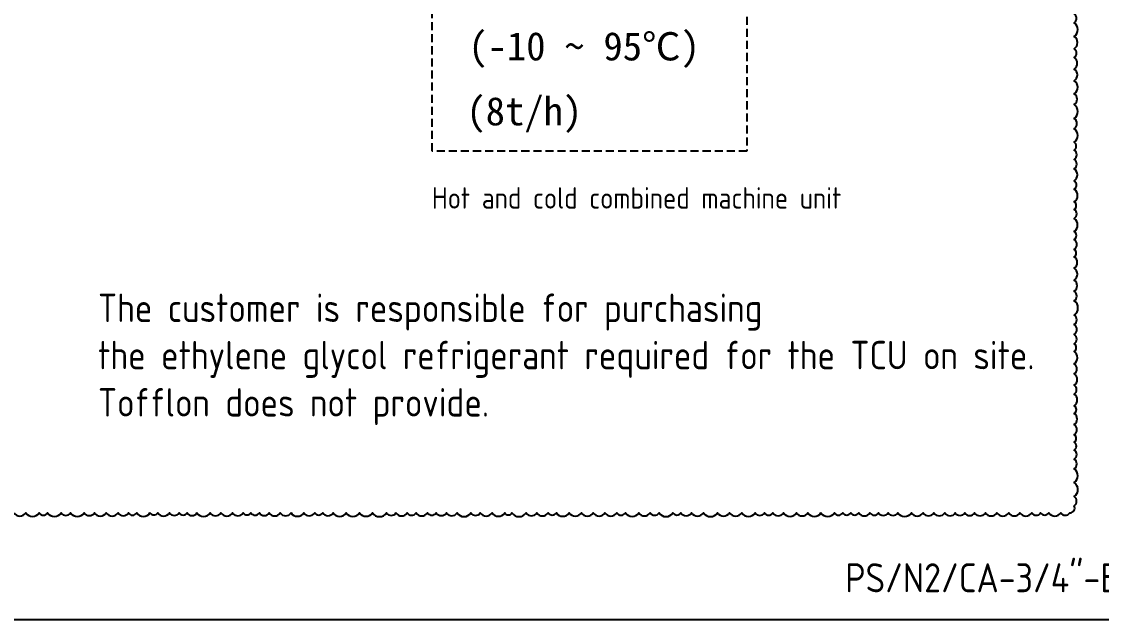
# Model space of a CAD drawing. Header units: millimetres. Extents: x -68339142 to 208, y -167 to 82456658.
# Drawn here: x -68334766 to -68333761, y 82450080 to 82450636 of the extents above; entities that cross this region are included whole.
import ezdxf

# ---------------------------------------------------------------- set-up
doc = ezdxf.new("R2010")
doc.units = ezdxf.units.MM
doc.header["$MEASUREMENT"] = 0
doc.linetypes.add('ASVLTYPE', pattern=[0.75, 0.5, -0.25])
doc.layers.add('压缩空气', color=130, linetype='Continuous')
doc.layers.add('标注层', color=4, linetype='Continuous', lineweight=9)
doc.styles.get("Standard").update_dxf_attribs({"font": 'gbenor.shx', "bigfont": 'gbcbig.shx'})
doc.styles.add('{18b73a54-fa43-428c-adcb-c1c7bbdf2c84}', font='')
doc.styles.get('{18b73a54-fa43-428c-adcb-c1c7bbdf2c84}').set_extended_font_data('SimSun')

msp = doc.modelspace()

# ---------------------------------------------------------------- linework, layer by layer
at = {"color": 4}
msp.add_line((-68335639.7668, 82450079.73116), (-68330886.49434, 82450079.73116), dxfattribs=at)
at = {"linetype": 'ASVLTYPE', "ltscale": 15}
msp.add_lwpolyline([(-68334384.20217, 82450989.54525), (-68334091.1488, 82450989.54525), (-68334091.1488, 82450515.71063), (-68334384.20217, 82450515.71063)], close=True, dxfattribs=at)
msp.add_lwpolyline([(-68334773.22809, 82450178.80453, 0.52056705), (-68334762.33196, 82450178.80453, 0.52056705), (-68334749.92578, 82450178.80453, 0.52056705), (-68334742.13664, 82450178.80453, 0.52056705), (-68334729.39415, 82450178.80453, 0.52056705), (-68334720.68254, 82450178.80453, 0.52056705), (-68334708.10952, 82450178.80453, 0.52056705), (-68334698.52386, 82450178.80453, 0.52056705), (-68334687.47535, 82450178.80453, 0.52056705), (-68334676.52531, 82450178.80453, 0.52056705), (-68334666.86396, 82450178.80453, 0.52056705), (-68334659.10799, 82450178.80453, 0.52056705), (-68334646.75043, 82450178.80453, 0.52056705), (-68334639.57085, 82450178.80453, 0.52056705), (-68334628.58643, 82450178.80453, 0.52056705), (-68334619.615, 82450178.80453, 0.52056705), (-68334612.12189, 82450178.80453, 0.52056705), (-68334603.03613, 82450178.80453, 0.52056705), (-68334590.68671, 82450178.80453, 0.52056705), (-68334580.79749, 82450178.80453, 0.52056705), (-68334569.88346, 82450178.80453, 0.52056705), (-68334559.88112, 82450178.80453, 0.52056705), (-68334552.92005, 82450178.80453, 0.52056705), (-68334544.97873, 82450178.80453, 0.52056705), (-68334535.79815, 82450178.80453, 0.52056705), (-68334525.45604, 82450178.80453, 0.52056705), (-68334515.49134, 82450178.80453, 0.52056705), (-68334503.61455, 82450178.80453, 0.52056705), (-68334493.44945, 82450178.80453, 0.52056705), (-68334485.98218, 82450178.80453, 0.52056705), (-68334476.31636, 82450178.80453, 0.52056705), (-68334464.05463, 82450178.80453, 0.52056705), (-68334451.67551, 82450178.80453, 0.52056705), (-68334439.79872, 82450178.80453, 0.52056705), (-68334426.65684, 82450178.80453, 0.52056705), (-68334417.8372, 82450178.80453, 0.52056705), (-68334407.37871, 82450178.80453, 0.52056705), (-68334399.13322, 82450178.80453, 0.52056705), (-68334388.52051, 82450178.80453, 0.52056705), (-68334380.37471, 82450178.80453, 0.52056705), (-68334370.85782, 82450178.80453, 0.52056705), (-68334360.98895, 82450178.80453, 0.52056705), (-68334348.03608, 82450178.80453, 0.52056705), (-68334339.36088, 82450178.80453, 0.52056705), (-68334328.28612, 82450178.80453, 0.52056705), (-68334316.578, 82450178.80453, 0.52056705), (-68334309.86454, 82450178.80453, 0.52056705), (-68334296.75155, 82450178.80453, 0.52056705), (-68334286.81452, 82450178.80453, 0.52056705), (-68334276.22765, 82450178.80453, 0.52056705), (-68334268.52498, 82450178.80453, 0.52056705), (-68334256.66, 82450178.80453, 0.52056705), (-68334245.26032, 82450178.80453, 0.52056705), (-68334234.1823, 82450178.80453, 0.52056705), (-68334223.35718, 82450178.80453, 0.52056705), (-68334212.34244, 82450178.80453, 0.52056705), (-68334204.18993, 82450178.80453, 0.52056705), (-68334191.90196, 82450178.80453, 0.52056705), (-68334181.34011, 82450178.80453, 0.52056705), (-68334172.95525, 82450178.80453, 0.52056705), (-68334160.02619, 82450178.80453, 0.52056705), (-68334152.61161, 82450178.80453, 0.52056705), (-68334142.81558, 82450178.80453, 0.52056705), (-68334131.58823, 82450178.80453, 0.52056705), (-68334118.65306, 82450178.80453, 0.52056705), (-68334107.36548, 82450178.80453, 0.52056705), (-68334096.00507, 82450178.80453, 0.52056705), (-68334083.58994, 82450178.80453, 0.52056705), (-68334074.81586, 82450178.80453, 0.52056705), (-68334067.05175, 82450178.80453, 0.52056705), (-68334057.03863, 82450178.80453, 0.52056705), (-68334045.02675, 82450178.80453, 0.52056705), (-68334034.45656, 82450178.80453, 0.52056705), (-68334022.26401, 82450178.80453, 0.52056705), (-68334009.71032, 82450178.80453, 0.52056705), (-68334001.94845, 82450178.80453, 0.52056705), (-68333994.61485, 82450178.80453, 0.52056705), (-68333987.1368, 82450178.80453, 0.52056705), (-68333976.68767, 82450178.80453, 0.52056705), (-68333968.64848, 82450178.80453, 0.52056705), (-68333959.7029, 82450178.80453, 0.52056705), (-68333950.73371, 82450178.80453, 0.52056705), (-68333938.04879, 82450178.80453, 0.52056705), (-68333927.24788, 82450178.80453, 0.52056705), (-68333917.11574, 82450178.80453, 0.52056705), (-68333907.08593, 82450178.80453, 0.52056705), (-68333897.21055, 82450178.80453, 0.52056705), (-68333888.46049, 82450178.80453, 0.52056705), (-68333879.31999, 82450178.80453, 0.52056705), (-68333869.14166, 82450178.80453, 0.52056705), (-68333858.45937, 82450178.80453, 0.52056705), (-68333847.53984, 82450178.80453, 0.52056705), (-68333837.0486, 82450178.80453, 0.52056705), (-68333826.04851, 82450178.80453, 0.52056705), (-68333817.80586, 82450178.80453, 0.52056705), (-68333810.25823, 82450178.80453, 0.52056705), (-68333799.07869, 82450178.80453, 0.52056705), (-68333790.7038, 82450178.80453, 0.52056705), (-68333786.481, 82450185.57063, 0.52056705), (-68333786.481, 82450194.03036, 0.52056705), (-68333786.481, 82450207.06664, 0.52056705), (-68333786.481, 82450219.96112, 0.52056705), (-68333786.481, 82450228.85564, 0.52056705), (-68333786.481, 82450237.34589, 0.52056705), (-68333786.481, 82450244.63493, 0.52056705), (-68333786.481, 82450251.64564, 0.52056705), (-68333786.481, 82450261.17271, 0.52056705), (-68333786.481, 82450271.33354, 0.52056705), (-68333786.481, 82450278.7001, 0.52056705), (-68333786.481, 82450289.49368, 0.52056705), (-68333786.481, 82450297.77396, 0.52056705), (-68333786.481, 82450308.25788, 0.52056705), (-68333786.481, 82450317.57661, 0.52056705), (-68333786.481, 82450329.0772, 0.52056705), (-68333786.481, 82450336.23766, 0.52056705), (-68333786.481, 82450345.00665, 0.52056705), (-68333786.481, 82450354.23585, 0.52056705), (-68333786.481, 82450363.07442, 0.52056705), (-68333786.481, 82450376.24437, 0.52056705), (-68333786.481, 82450385.21946, 0.52056705), (-68333786.481, 82450395.54896, 0.52056705), (-68333786.481, 82450406.67316, 0.52056705), (-68333786.481, 82450417.33287, 0.52056705), (-68333786.481, 82450424.14562, 0.52056705), (-68333786.481, 82450433.33393, 0.52056705), (-68333786.481, 82450440.88237, 0.52056705), (-68333786.481, 82450452.91501, 0.52056705), (-68333786.481, 82450461.39203, 0.52056705), (-68333786.481, 82450468.40844, 0.52056705), (-68333786.481, 82450480.16905, 0.52056705), (-68333786.481, 82450487.99909, 0.52056705), (-68333786.481, 82450499.2122, 0.52056705), (-68333786.481, 82450508.0119, 0.52056705), (-68333786.481, 82450516.64946, 0.52056705), (-68333786.481, 82450523.90106, 0.52056705), (-68333786.481, 82450536.49666, 0.52056705), (-68333786.481, 82450546.12667, 0.52056705), (-68333786.481, 82450558.91576, 0.52056705), (-68333786.481, 82450569.05991, 0.52056705), (-68333786.481, 82450581.11879, 0.52056705), (-68333786.481, 82450592.06619, 0.52056705), (-68333786.481, 82450602.73281, 0.52056705), (-68333786.481, 82450610.90364, 0.52056705), (-68333786.481, 82450622.45876, 0.52056705), (-68333786.481, 82450635.18986, 0.52056705), (-68333786.481, 82450643.34603, 0.52056705)], format="xyb")

# ---------------------------------------------------------------- texts
at = {"attachment_point": 1}
for s, insert, char_height, width in [('Hot and cold combined machine unit', (-68334384.39734, 82450482.07017), 19.965, 402.8540996), ('The customer is responsible for purchasing \\Pthe ethylene glycol refrigerant required for the TCU on site.^JTofflon does not provide.', (-68334695.14286, 82450382.9925), 26.4, 1491.4515)]:
    msp.add_mtext(s, dxfattribs=dict(at, insert=insert, char_height=char_height, width=width))
at = {"layer": '压缩空气', "lineweight": 9, "insert": (-68333781.38102, 82450118.45408), "char_height": 26.99268, "attachment_point": 5}
msp.add_mtext('PS/N2/CA-3/4"-BPE-316L-SF4', dxfattribs=at)
at = {"layer": '标注层', "color": 6, "linetype": 'ByBlock', "lineweight": 5, "char_height": 26.4, "width": 579.7707236, "attachment_point": 1, "style": '{18b73a54-fa43-428c-adcb-c1c7bbdf2c84}'}
for s, insert in [('(-10 ~ 95℃)', (-68334350.42928, 82450626.5168)), ('(8t/h)', (-68334352.25048, 82450566.03646))]:
    msp.add_mtext(s, dxfattribs=dict(at, insert=insert))

doc.saveas('drawing.dxf')
